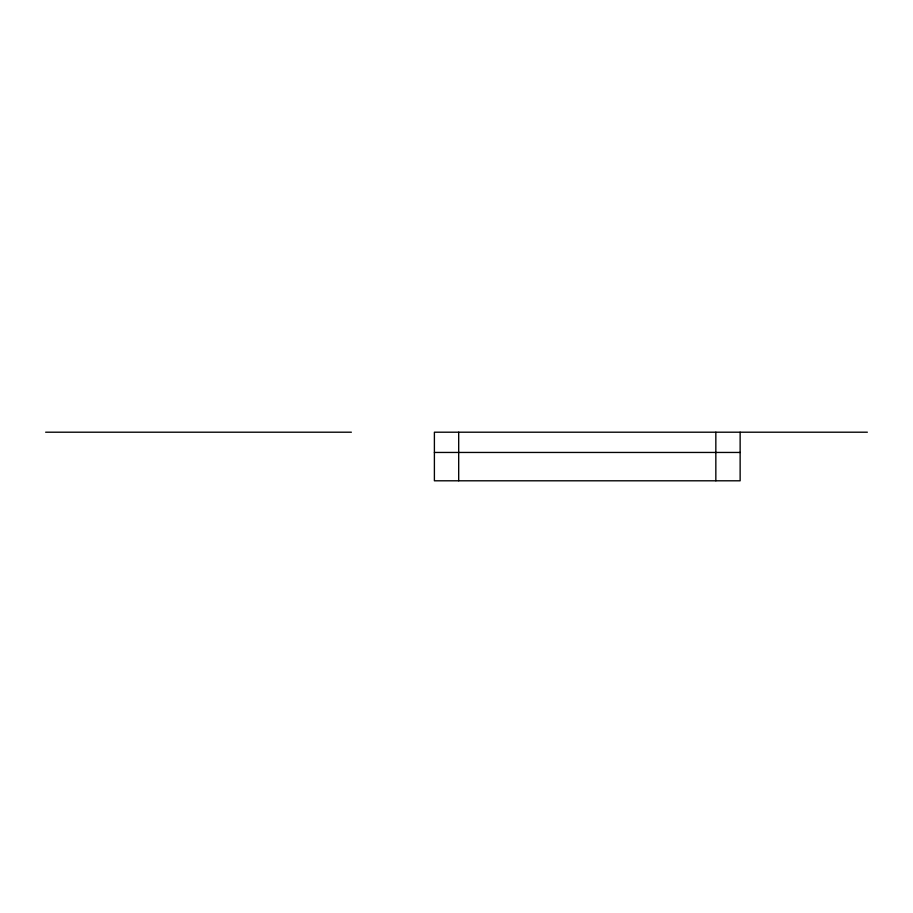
<?xml version="1.0" encoding="UTF-8"?>
<svg xmlns="http://www.w3.org/2000/svg" width="913" height="913" viewBox="0 0 913 913"><rect width="100%" height="100%" fill="white"/><g stroke="black" fill="none" stroke-linecap="round" stroke-linejoin="round"><path stroke-width="1.37" d="M45.65 432.203L351.379 432.203M867.35 432.203L434.394 432.203L434.394 480.797L740.135 480.797L740.135 432.203M434.394 452.449L740.135 452.449M715.838 432.203L715.838 480.797M458.691 432.203L458.691 480.797"/></g></svg>
